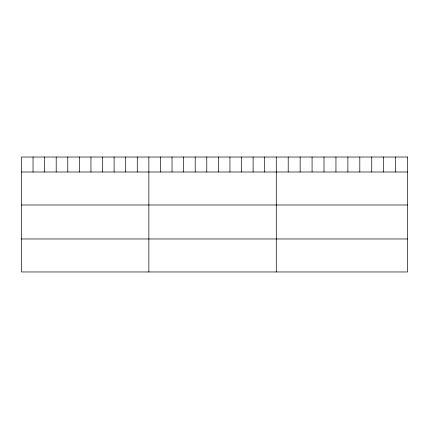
<?xml version="1.0" encoding="UTF-8"?>
<svg xmlns="http://www.w3.org/2000/svg" width="429" height="429" viewBox="0 0 429 429"><rect width="100%" height="100%" fill="white"/><g stroke="black" fill="none" stroke-linecap="round" stroke-linejoin="round"><path stroke-width="0.64" d="M21.45 171.997L407.55 171.997M21.45 204.987L407.55 204.987M21.45 238.974L407.55 238.974M395.618 157.035L395.618 171.997M383.682 157.035L383.682 171.997M371.75 157.035L371.75 171.997M359.813 157.035L359.813 171.997M347.881 157.035L347.881 171.997M335.945 157.035L335.945 171.997M324.013 157.035L324.013 171.997M312.076 157.035L312.076 171.997M300.144 157.035L300.144 171.997M288.208 157.035L288.208 171.997M276.276 157.035L276.276 271.965M264.693 157.035L264.693 171.997M253.11 157.035L253.11 171.997M241.527 157.035L241.527 171.997M229.944 157.035L229.944 171.997M218.361 157.035L218.361 171.997M206.778 157.035L206.778 171.997M195.195 157.035L195.195 171.997M183.612 157.035L183.612 171.997M172.029 157.035L172.029 171.997M160.446 157.035L160.446 171.997M148.863 157.035L148.863 271.965M137.28 157.035L137.28 171.997M125.697 157.035L125.697 171.997M114.114 157.035L114.114 171.997M102.531 157.035L102.531 171.997M90.948 157.035L90.948 171.997M79.365 157.035L79.365 171.997M67.782 157.035L67.782 171.997M56.199 157.035L56.199 171.997M44.616 157.035L44.616 171.997M33.033 157.035L33.033 171.997M407.55 157.035L21.45 157.035L21.45 271.965L407.55 271.965L407.55 157.035"/></g></svg>
